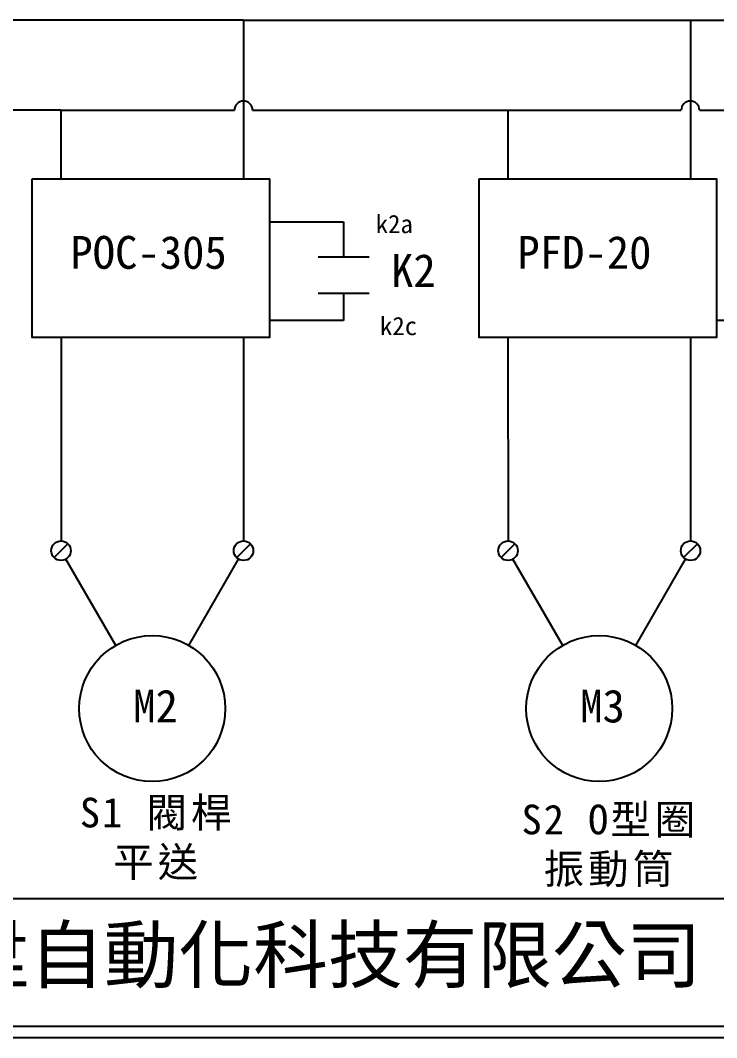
# Model space of a CAD drawing. Extents: x 10 to 297, y 3 to 207.
# Drawn here: x 64 to 140.3, y 3 to 114.5 of the extents above; entities that cross this region are included whole.
import ezdxf

# ---------------------------------------------------------------- set-up
doc = ezdxf.new("R2010")
doc.units = 0
doc.layers.get('0').update_dxf_attribs({"linetype": 'CONTINUOUS'})
doc.layers.add('圖框層', color=7, linetype='CONTINUOUS')
doc.layers.add('標尺寸層', color=3, linetype='CONTINUOUS')
doc.styles.add('STSL', font='kaiu.ttf')
doc.styles.add('標楷體', font='kaiu.ttf')

msp = doc.modelspace()

# ---------------------------------------------------------------- linework, layer by layer
for p, q in [((88.45, 114.48), (88.45, 104.63)), ((137.42, 114.48), (137.42, 104.63)), ((68.45, 104.63), (68.45, 97.1)), ((88.45, 104.63), (88.45, 97.1)), ((117.42, 104.63), (117.42, 97.1)), ((137.42, 104.63), (137.42, 97.1)), ((68.46, 79.72), (68.46, 57.43)), ((88.46, 79.72), (88.46, 57.43)), ((117.43, 79.72), (117.44, 57.43)), ((137.43, 79.72), (137.44, 57.43)), ((69.22, 57.12), (67.71, 55.6)), ((89.22, 57.12), (87.71, 55.6)), ((118.2, 57.12), (116.68, 55.6)), ((138.2, 57.12), (136.68, 55.6)), ((74.45, 45.99), (69, 55.43)), ((82.45, 45.99), (87.91, 55.44)), ((123.43, 45.99), (117.97, 55.43)), ((131.43, 45.99), (136.89, 55.44))]:
    msp.add_line(p, q)
for centre, radius in [((68.46, 56.36), 1.07), ((88.46, 56.36), 1.07), ((117.44, 56.36), 1.07), ((137.44, 56.36), 1.07), ((78.45, 39.06), 8), ((127.43, 39.06), 8)]:
    msp.add_circle(centre, radius)
at = {"layer": '圖框層', "color": 7}
for p, q in [((11.25, 18.25), (295.75, 18.25)), ((11.25, 4.25), (295.75, 4.25)), ((10, 3), (297, 3))]:
    msp.add_line(p, q, dxfattribs=at)
at = {"layer": '標尺寸層', "color": 7}
for p, q in [((88.45, 114.48), (41.05, 114.48)), ((88.45, 114.48), (190.05, 114.48)), ((68.45, 104.63), (42.05, 104.62)), ((68.45, 104.63), (87.45, 104.63)), ((89.45, 104.63), (136.42, 104.63)), ((138.42, 104.63), (170.05, 104.63)), ((91.35, 92.38), (99.42, 92.38)), ((99.42, 92.38), (99.42, 88.55)), ((96.64, 88.55), (102.21, 88.55)), ((99.42, 88.55), (102.21, 88.55)), ((96.64, 84.58), (102.21, 84.58)), ((96.64, 84.58), (99.42, 84.58)), ((99.42, 84.58), (99.42, 81.59)), ((99.42, 81.59), (91.3, 81.59)), ((148.4, 81.59), (140.27, 81.59))]:
    msp.add_line(p, q, dxfattribs=at)
for points in [[(65.3, 97.1), (91.3, 97.1), (91.3, 79.72), (65.3, 79.72)], [(114.28, 97.1), (140.27, 97.1), (140.27, 79.72), (114.28, 79.72)]]:
    msp.add_lwpolyline(points, close=True, dxfattribs=at)
for centre in [(88.45, 104.63), (137.42, 104.63)]:
    msp.add_arc(centre, 1, 359.9957, 179.9957, dxfattribs=at)

# ---------------------------------------------------------------- texts
at = {"color": 0, "char_height": 3.25, "width": 24.1454, "attachment_point": 2, "style": '標楷體'}
for s, insert in [('{\\T1.1;S1 閥桿\\P平送}', (79.05, 29.29)), ('{\\T1.1;S2 O型圈\\P振動筒}', (128.66, 28.53))]:
    msp.add_mtext(s, dxfattribs=dict(at, insert=insert))
at = {"layer": '圖框層', "color": 4, "style": 'STSL'}
for s, height, p in [('k2a', 2, (102.93, 91.16)), ('POC-305', 3.6, (69.48, 87.25)), ('PFD-20', 3.6, (118.46, 87.25)), ('K2', 3.6, (104.62, 85.27)), ('k2c', 2, (103.4, 79.98)), ('M2', 3.6, (76.37, 37.54)), ('M3', 3.6, (125.34, 37.54)), ('泓陞自動化科技有限公司', 6, (48.6, 9.08))]:
    msp.add_text(s, height=height, dxfattribs=at).set_placement(p)

doc.saveas('drawing.dxf')
